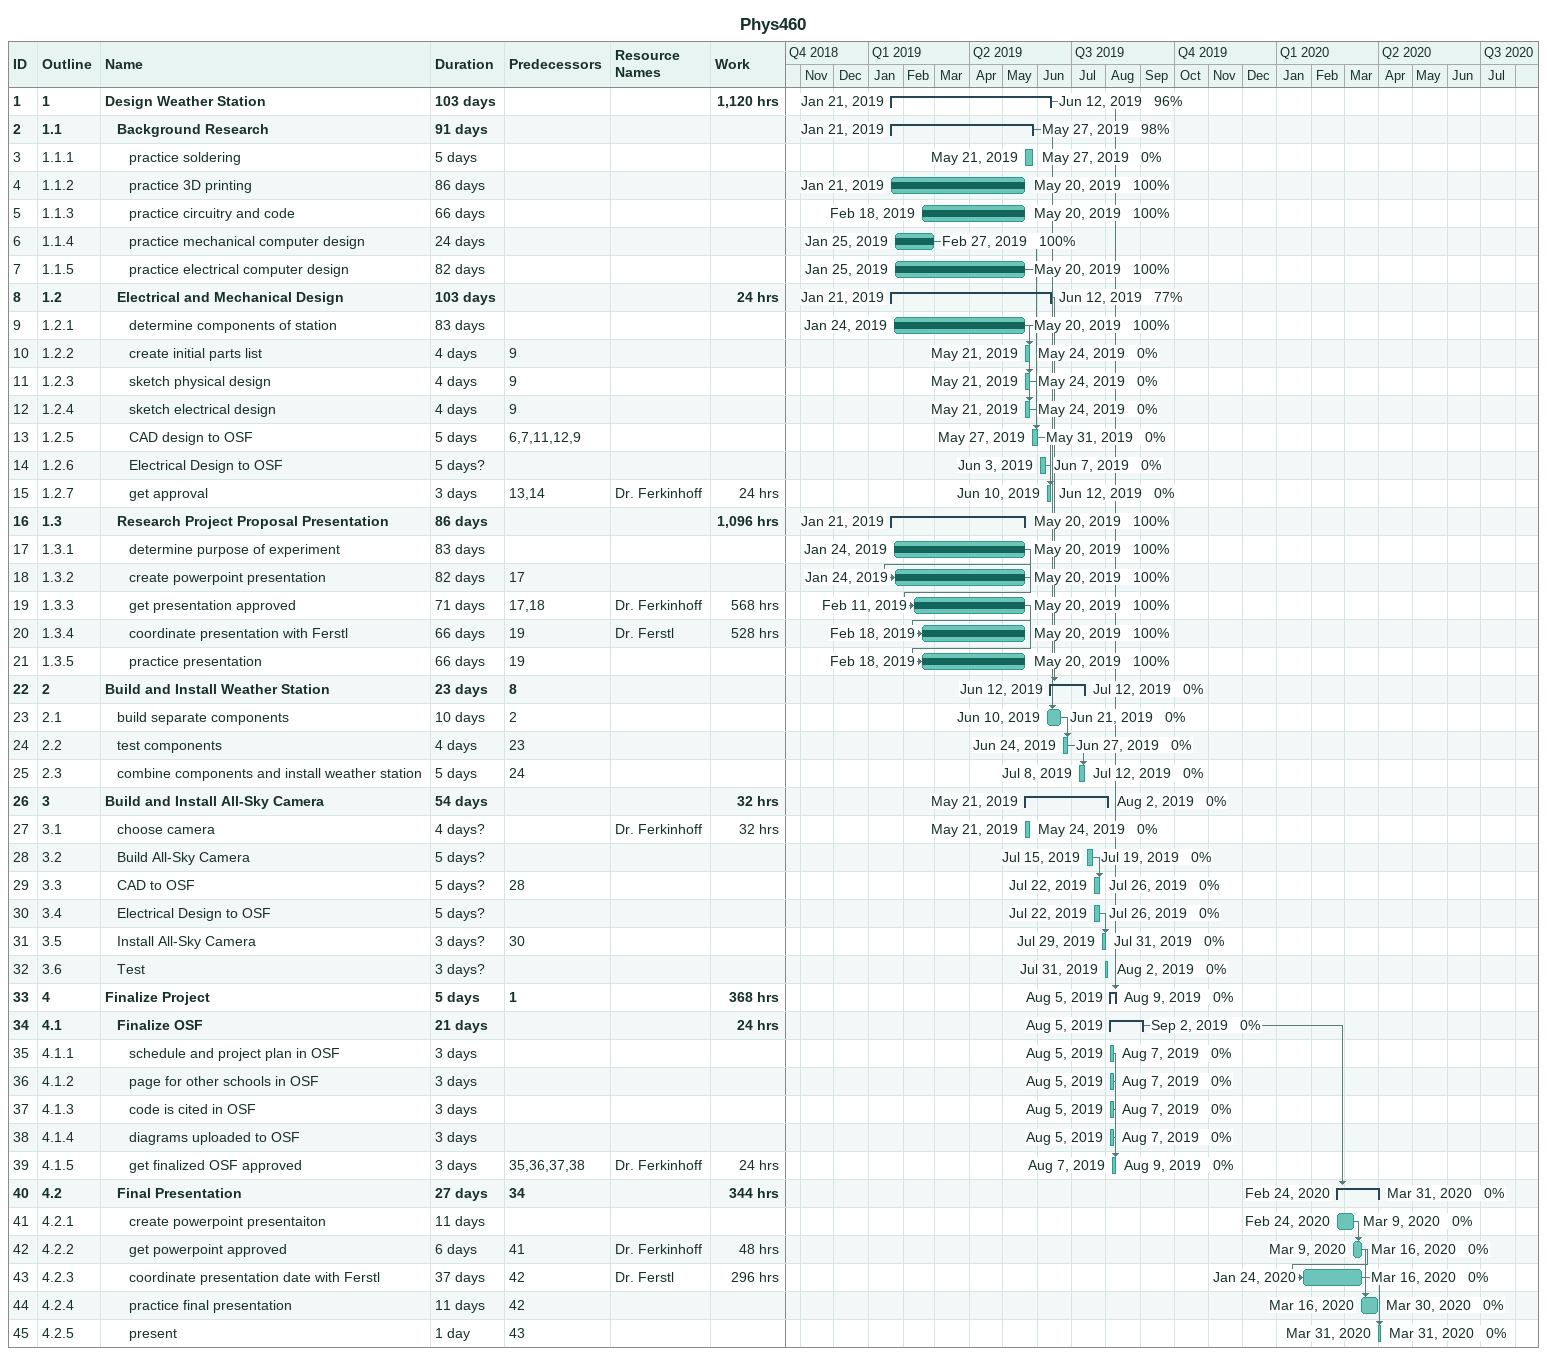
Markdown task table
Phys460

| ID | WBS | Task | Duration | Start | Finish | Predecessors | Resources | % complete | Work (h) |
|---|---|---|---|---|---|---|---|---|---|
| 1 | 1 | **Design Weather Station** | 103d | 2019-01-21 | 2019-06-12 |  |  | 96 | 1120 |
| 2 | 1.1 | **Background Research** | 91d | 2019-01-21 | 2019-05-27 |  |  | 98 |  |
| 3 | 1.1.1 | practice soldering | 5d | 2019-05-21 | 2019-05-27 |  |  | 0 |  |
| 4 | 1.1.2 | practice 3D printing | 86d | 2019-01-21 | 2019-05-20 |  |  | 100 |  |
| 5 | 1.1.3 | practice circuitry and code | 66d | 2019-02-18 | 2019-05-20 |  |  | 100 |  |
| 6 | 1.1.4 | practice mechanical computer design | 24d | 2019-01-25 | 2019-02-27 |  |  | 100 |  |
| 7 | 1.1.5 | practice electrical computer design | 82d | 2019-01-25 | 2019-05-20 |  |  | 100 |  |
| 8 | 1.2 | **Electrical and Mechanical Design** | 103d | 2019-01-21 | 2019-06-12 |  |  | 77 | 24 |
| 9 | 1.2.1 | determine components of station | 83d | 2019-01-24 | 2019-05-20 |  |  | 100 |  |
| 10 | 1.2.2 | create initial parts list | 4d | 2019-05-21 | 2019-05-24 | 9 |  | 0 |  |
| 11 | 1.2.3 | sketch physical design | 4d | 2019-05-21 | 2019-05-24 | 9 |  | 0 |  |
| 12 | 1.2.4 | sketch electrical design | 4d | 2019-05-21 | 2019-05-24 | 9 |  | 0 |  |
| 13 | 1.2.5 | CAD design to OSF | 5d | 2019-05-27 | 2019-05-31 | 6, 7, 11, 12, 9 |  | 0 |  |
| 14 | 1.2.6 | Electrical Design to OSF | 5d? | 2019-06-03 | 2019-06-07 |  |  | 0 |  |
| 15 | 1.2.7 | get approval | 3d | 2019-06-10 | 2019-06-12 | 13, 14 | Dr. Ferkinhoff | 0 | 24 |
| 16 | 1.3 | **Research Project Proposal Presentation** | 86d | 2019-01-21 | 2019-05-20 |  |  | 100 | 1096 |
| 17 | 1.3.1 | determine purpose of experiment | 83d | 2019-01-24 | 2019-05-20 |  |  | 100 |  |
| 18 | 1.3.2 | create powerpoint presentation | 82d | 2019-01-24 | 2019-05-20 | 17 |  | 100 |  |
| 19 | 1.3.3 | get presentation approved | 71d | 2019-02-11 | 2019-05-20 | 17, 18 | Dr. Ferkinhoff | 100 | 568 |
| 20 | 1.3.4 | coordinate presentation with Ferstl | 66d | 2019-02-18 | 2019-05-20 | 19 | Dr. Ferstl | 100 | 528 |
| 21 | 1.3.5 | practice presentation | 66d | 2019-02-18 | 2019-05-20 | 19 |  | 100 |  |
| 22 | 2 | **Build and Install Weather Station** | 23d | 2019-06-12 | 2019-07-12 | 8 |  | 0 |  |
| 23 | 2.1 | build separate components | 10d | 2019-06-10 | 2019-06-21 | 2 |  | 0 |  |
| 24 | 2.2 | test components | 4d | 2019-06-24 | 2019-06-27 | 23 |  | 0 |  |
| 25 | 2.3 | combine components and install weather station | 5d | 2019-07-08 | 2019-07-12 | 24 |  | 0 |  |
| 26 | 3 | **Build and Install All-Sky Camera** | 54d | 2019-05-21 | 2019-08-02 |  |  | 0 | 32 |
| 27 | 3.1 | choose camera | 4d? | 2019-05-21 | 2019-05-24 |  | Dr. Ferkinhoff | 0 | 32 |
| 28 | 3.2 | Build All-Sky Camera | 5d? | 2019-07-15 | 2019-07-19 |  |  | 0 |  |
| 29 | 3.3 | CAD to OSF | 5d? | 2019-07-22 | 2019-07-26 | 28 |  | 0 |  |
| 30 | 3.4 | Electrical Design to OSF | 5d? | 2019-07-22 | 2019-07-26 |  |  | 0 |  |
| 31 | 3.5 | Install All-Sky Camera | 3d? | 2019-07-29 | 2019-07-31 | 30 |  | 0 |  |
| 32 | 3.6 | Test | 3d? | 2019-07-31 | 2019-08-02 |  |  | 0 |  |
| 33 | 4 | **Finalize Project** | 5d | 2019-08-05 | 2019-08-09 | 1 |  | 0 | 368 |
| 34 | 4.1 | **Finalize OSF** | 21d | 2019-08-05 | 2019-09-02 |  |  | 0 | 24 |
| 35 | 4.1.1 | schedule and project plan in OSF | 3d | 2019-08-05 | 2019-08-07 |  |  | 0 |  |
| 36 | 4.1.2 | page for other schools in OSF | 3d | 2019-08-05 | 2019-08-07 |  |  | 0 |  |
| 37 | 4.1.3 | code is cited in OSF | 3d | 2019-08-05 | 2019-08-07 |  |  | 0 |  |
| 38 | 4.1.4 | diagrams uploaded to OSF | 3d | 2019-08-05 | 2019-08-07 |  |  | 0 |  |
| 39 | 4.1.5 | get finalized OSF approved | 3d | 2019-08-07 | 2019-08-09 | 35, 36, 37, 38 | Dr. Ferkinhoff | 0 | 24 |
| 40 | 4.2 | **Final Presentation** | 27d | 2020-02-24 | 2020-03-31 | 34 |  | 0 | 344 |
| 41 | 4.2.1 | create powerpoint presentaiton | 11d | 2020-02-24 | 2020-03-09 |  |  | 0 |  |
| 42 | 4.2.2 | get powerpoint approved | 6d | 2020-03-09 | 2020-03-16 | 41 | Dr. Ferkinhoff | 0 | 48 |
| 43 | 4.2.3 | coordinate presentation date with Ferstl | 37d | 2020-01-24 | 2020-03-16 | 42 | Dr. Ferstl | 0 | 296 |
| 44 | 4.2.4 | practice final presentation | 11d | 2020-03-16 | 2020-03-30 | 42 |  | 0 |  |
| 45 | 4.2.5 | present | 1d | 2020-03-31 | 2020-03-31 | 43 |  | 0 |  |
